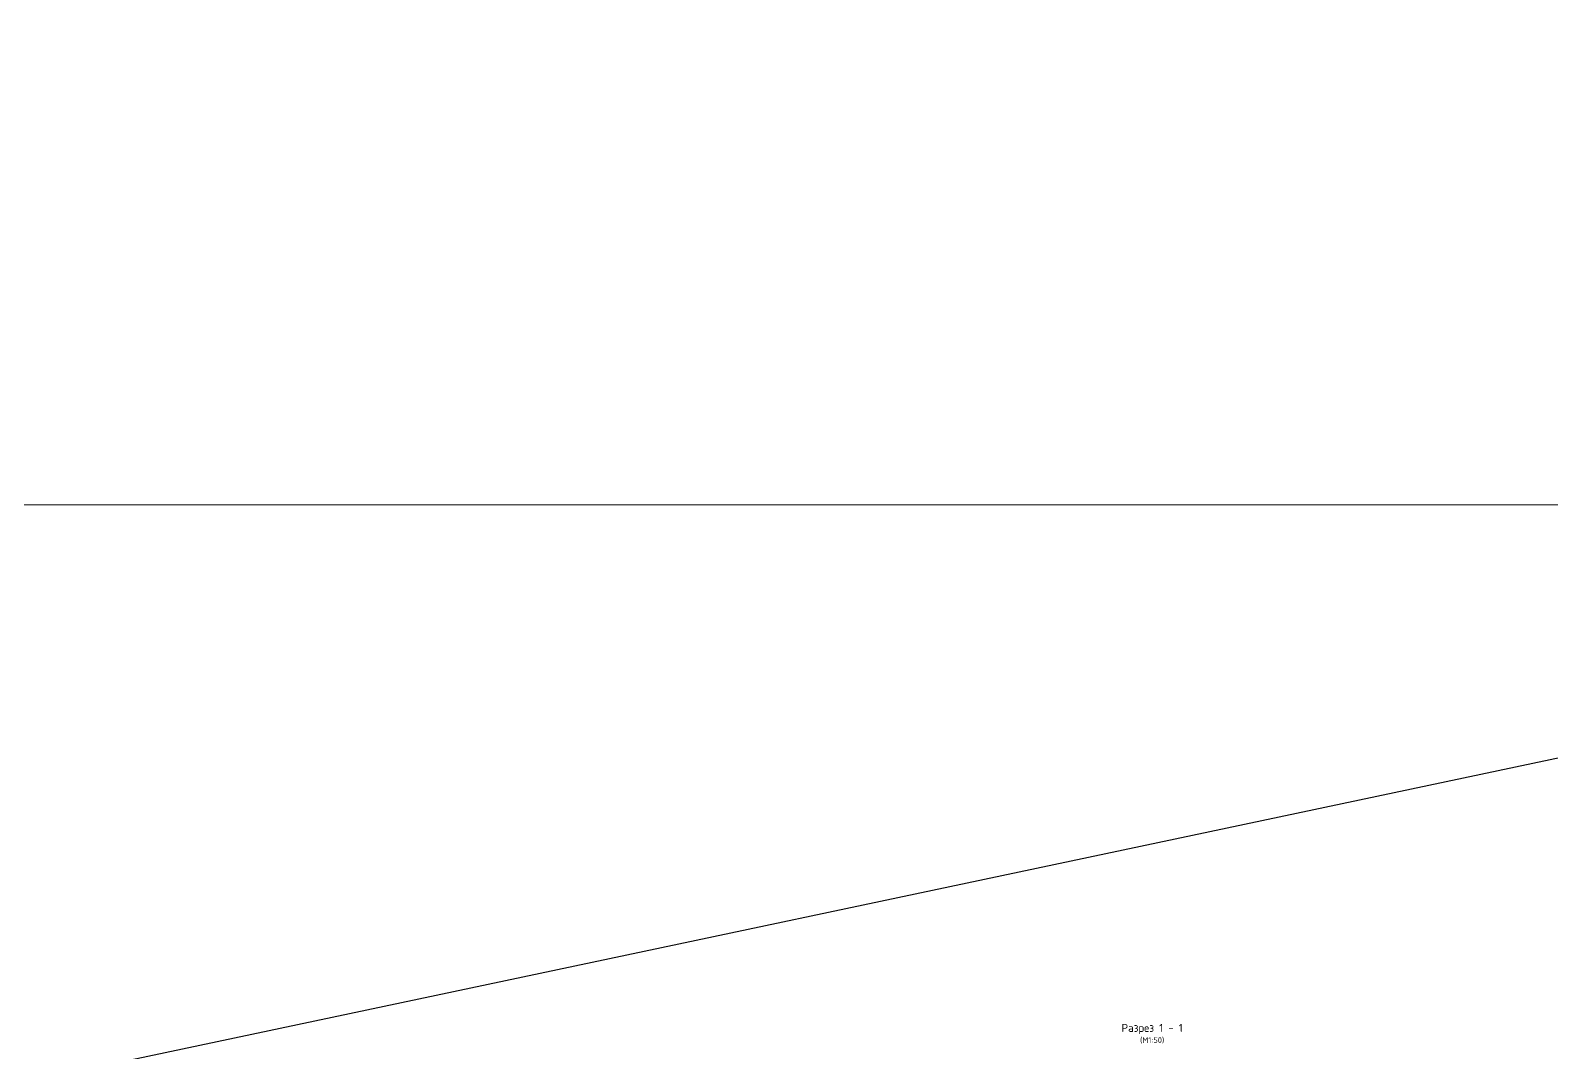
# Model space of a CAD drawing. Header units: millimetres. Extents: x -3202496 to 4385296, y -544754 to -321270.
# Drawn here: x 593660 to 626919, y -361100 to -338741 of the extents above; entities that cross this region are included whole.
import ezdxf

# ---------------------------------------------------------------- set-up
doc = ezdxf.new("R2010")
doc.units = ezdxf.units.MM
doc.layers.add('ГП_искусств сооруж-я_Откос', color=7, linetype='Continuous')
doc.layers.add('ГП_искусств сооруж-я_текст', color=7, linetype='Continuous', lineweight=18)
doc.layers.add('помощь', color=1, linetype='Continuous', lineweight=0, plot=False)
doc.styles.add('ISOCPEUR', font='isocpeur.ttf')

msp = doc.modelspace()

# ---------------------------------------------------------------- linework, layer by layer
at = {"layer": 'ГП_искусств сооруж-я_Откос', "ltscale": 10}
msp.add_line((702300.31, -338741.16), (447587.5, -392629.7), dxfattribs=at)
at = {"layer": 'помощь', "ltscale": 10}
msp.add_lwpolyline([(499638.67, -349118.88), (651392.15, -349118.88), (651392.15, -387568.75), (499638.67, -387568.75)], close=True, dxfattribs=at)

# ---------------------------------------------------------------- texts
at = {"layer": 'ГП_искусств сооруж-я_текст', "color": 7, "insert": (618185.79, -360687.72), "char_height": 175, "width": 1711.4235, "attachment_point": 5, "style": 'ISOCPEUR'}
msp.add_mtext('Разрез 1 - 1\\P{\\H0.71429x;(М1:50)}', dxfattribs=at)

doc.saveas('drawing.dxf')
